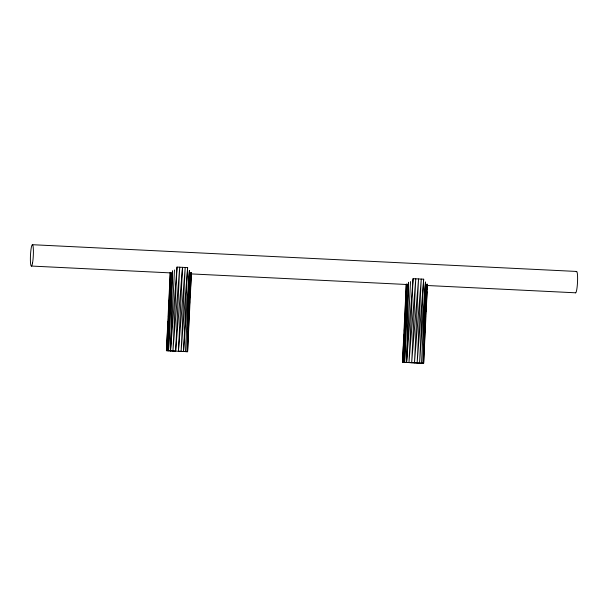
<?xml version="1.0" encoding="UTF-8"?>
<svg xmlns="http://www.w3.org/2000/svg" width="608" height="608" viewBox="0 0 608 608"><rect width="100%" height="100%" fill="white"/><g stroke="black" fill="none" stroke-linecap="round" stroke-linejoin="round"><path stroke-width="0.91" d="M191.459 272.528L187.583 351.698L170.491 350.877L172.55 270.644M427.508 284.126L423.632 363.295L406.562 362.444L408.599 282.249M171.068 272.468L168.545 350.755L175.628 351.09L182.514 267.345L187.621 267.604L183.517 351.477L187.583 351.69L190.783 272.49L186.869 351.652L189.491 270.53M407.117 284.065L404.594 362.353L423.632 363.295L426.831 284.088L422.917 363.25L425.539 282.127M170.293 272.437L167.147 350.687L170.521 350.846L177.034 267.079L182.514 267.345L178.418 351.226L183.517 351.477L189.384 270.522M170.24 272.437L166.417 350.656L168.522 350.77L172.421 271.54M170.97 272.544L167.147 350.687L166.417 350.656L167.504 331.824M170.521 350.846L174.473 269.937M177.034 267.079L172.93 350.96L179.732 267.208L175.628 351.09M185.486 351.584L189.438 270.674M407.018 284.141L403.195 362.284L406.562 362.444L413.083 278.684L423.662 279.201L419.566 363.082L425.425 282.127M408.47 283.138L404.594 362.353L402.466 362.254L406.288 284.035L403.195 362.284L402.466 362.262L403.385 346.248M406.562 362.444L410.522 281.542M413.083 278.684L408.979 362.558L415.781 278.814L411.677 362.695L418.562 278.95L414.458 362.824L421.253 279.08L417.149 362.961L423.662 279.201M421.534 363.181L425.486 282.272M167.664 328.996L168.097 321.457M168.37 316.745L168.743 310.156M169.123 303.559L169.343 299.79M169.83 291.316L169.936 289.431M188.161 329.057L188.267 327.172M188.807 317.748L188.974 314.921M189.407 307.39L189.734 301.735M190 297.023L190.441 289.484M190.6 286.657L191.36 273.471M403.545 343.421L404.039 334.94M404.252 331.178L404.632 324.581M405.012 317.984L405.224 314.222M405.711 305.74L405.825 303.856M424.696 332.173L424.855 329.346M425.288 321.814L425.615 316.16M425.889 311.448L426.322 303.909M426.542 300.147L427.029 291.665M427.135 289.78L427.409 285.068M187.621 267.604L181.1 351.363L185.204 267.482L178.418 351.226M32.422 244.705L576.62 271.449M31.38 266.053L170.225 272.878M191.391 273.919L406.273 284.476M427.432 285.517L575.578 292.798M576.232 271.799A10.731 1.421 -87.2 0 1 577.57 280.805A10.731 1.421 -87.2 0 1 575.571 292.881M32.528 263.044A10.731 1.421 -87.2 0 0 32.771 245.085A10.731 1.421 -87.2 0 0 30.392 258.142A10.731 1.421 -87.2 0 0 32.528 263.044"/></g></svg>
